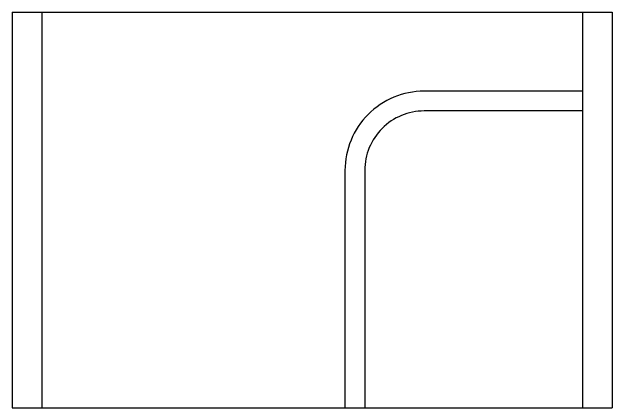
# Model space of a CAD drawing. Header units: inches. Extents: x 9636 to 21597, y -10243 to 557.
# Drawn here: x 19221.7 to 19403.7, y -143.5 to -23.5 of the extents above; entities that cross this region are included whole.
import ezdxf

# ---------------------------------------------------------------- set-up
doc = ezdxf.new("R2010")
doc.units = ezdxf.units.IN
doc.header["$MEASUREMENT"] = 0

msp = doc.modelspace()

# ---------------------------------------------------------------- linework, layer by layer
for p, q in [((19221.75, -23.54), (19221.75, -143.54)), ((19221.75, -23.54), (19403.75, -23.54)), ((19230.75, -23.54), (19230.75, -143.54)), ((19394.75, -23.54), (19394.75, -143.54)), ((19403.75, -23.54), (19403.75, -143.54)), ((19221.75, -143.54), (19403.75, -143.54))]:
    msp.add_line(p, q)
for points in [[(19394.75, -47.54), (19346.75, -47.54, 0.414214), (19322.75, -71.54), (19322.75, -143.54)], [(19394.75, -53.54), (19346.75, -53.54, 0.414214), (19328.75, -71.54), (19328.75, -143.54)]]:
    msp.add_lwpolyline(points, format="xyb")

doc.saveas('drawing.dxf')
